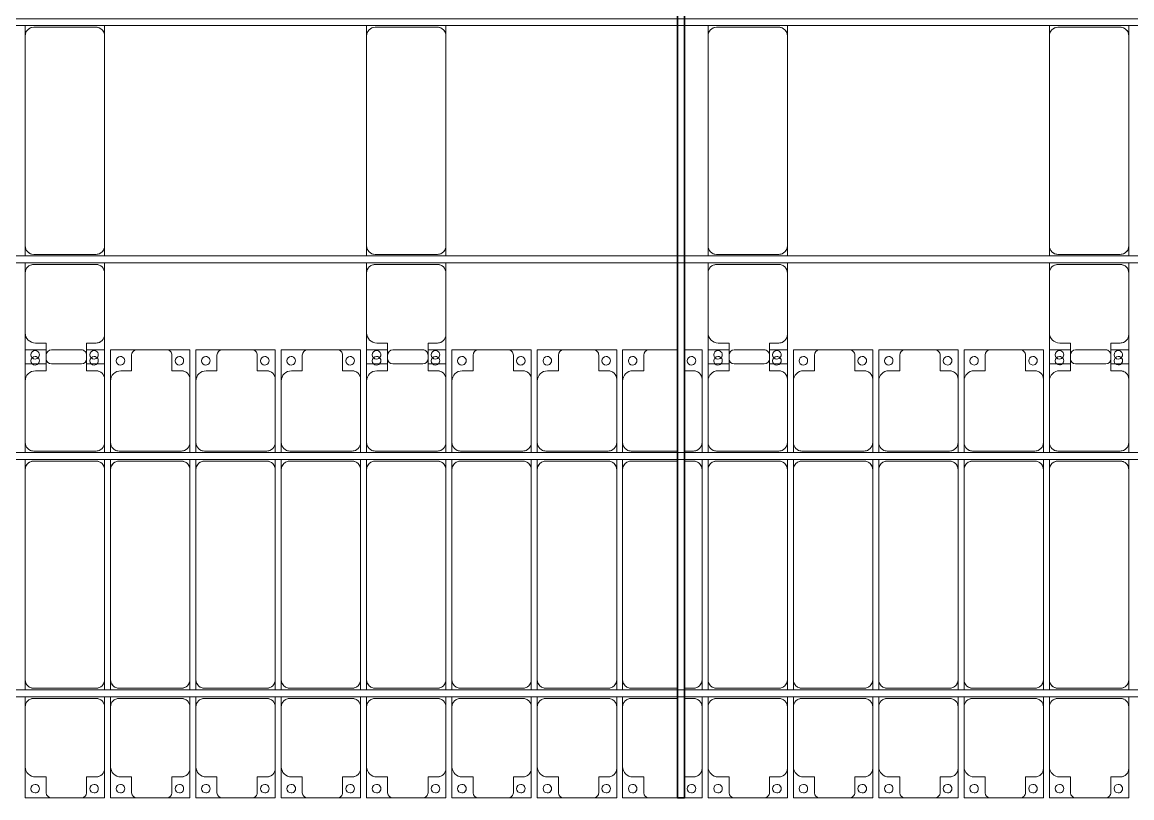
# Model space of a CAD drawing. Header units: millimetres. Extents: x -201615 to 10595, y 61217 to 115919.
# Drawn here: x -120133 to -113633, y 69548 to 74092 of the extents above; entities that cross this region are included whole.
import ezdxf

# ---------------------------------------------------------------- set-up
doc = ezdxf.new("R2010")
doc.units = ezdxf.units.MM
doc.layers.add('A-GENM', color=13, linetype='Continuous', lineweight=9)
doc.layers.add('S-BEAM', color=12, linetype='Continuous', lineweight=9)

# ---------------------------------------------------------------- blocks, each defined once
blk = doc.blocks.new('Dải phao đi lại kèm đỡ invester - DẢI PHAO ĐI LẠI-39446-BỐ TRÍ KHUNG KẾT CẤU BÈ PIN 03')
at = {"layer": 'A-GENM', "color": 7}
for p, q in [((73758.4, 1312.2), (73881.8, 1312.2)), ((73758.4, 1129.7), (73758.4, 1312.2)), ((74088.2, 1312.2), (73911.8, 1312.2)), ((74118.2, 1312.2), (74223.4, 1312.2)), ((74223.4, 1312.2), (74223.4, 1139.7)), ((74258.4, 1312.2), (74411.8, 1312.2)), ((74258.4, 1129.7), (74258.4, 1312.2)), ((74588.2, 1312.2), (74411.8, 1312.2)), ((74588.2, 1312.2), (74723.4, 1312.2)), ((74723.4, 1312.2), (74723.4, 1139.7)), ((74758.4, 1312.2), (74911.8, 1312.2)), ((74758.4, 1129.7), (74758.4, 1312.2)), ((75088.2, 1312.2), (74911.8, 1312.2)), ((75088.2, 1312.2), (75223.4, 1312.2)), ((75223.4, 1312.2), (75223.4, 1139.7)), ((75258.4, 1312.2), (75411.8, 1312.2)), ((75258.4, 1129.7), (75258.4, 1312.2)), ((75588.2, 1312.2), (75411.8, 1312.2)), ((75588.2, 1312.2), (75723.4, 1312.2)), ((75723.4, 1312.2), (75723.4, 1139.7)), ((75758.4, 1312.2), (75881.8, 1312.2)), ((75758.4, 1129.7), (75758.4, 1312.2)), ((76088.2, 1312.2), (75911.8, 1312.2)), ((76118.2, 1312.2), (76223.4, 1312.2)), ((76223.4, 1312.2), (76223.4, 1139.7)), ((76258.4, 1312.2), (76411.8, 1312.2)), ((76258.4, 1129.7), (76258.4, 1312.2)), ((76588.2, 1312.2), (76411.8, 1312.2)), ((76588.2, 1312.2), (76723.4, 1312.2)), ((76723.4, 1312.2), (76723.4, 1139.7)), ((76758.4, 1312.2), (76911.8, 1312.2)), ((76758.4, 1129.7), (76758.4, 1312.2)), ((77088.2, 1312.2), (76911.8, 1312.2)), ((77088.2, 1312.2), (77223.4, 1312.2)), ((77223.4, 1312.2), (77223.4, 1139.7)), ((77258.4, 1312.2), (77411.8, 1312.2)), ((77258.4, 1129.7), (77258.4, 1312.2)), ((77580, 1312.2), (77411.8, 1312.2)), ((77620, 1312.2), (77723.4, 1312.2)), ((77723.4, 1312.2), (77723.4, 1139.7)), ((77758.4, 1312.2), (77881.8, 1312.2)), ((77758.4, 1129.7), (77758.4, 1312.2)), ((78088.2, 1312.2), (77911.8, 1312.2)), ((78118.2, 1312.2), (78223.4, 1312.2)), ((78223.4, 1312.2), (78223.4, 1139.7)), ((78258.4, 1312.2), (78411.8, 1312.2)), ((78258.4, 1129.7), (78258.4, 1312.2)), ((78588.2, 1312.2), (78411.8, 1312.2)), ((78588.2, 1312.2), (78723.4, 1312.2)), ((78723.4, 1312.2), (78723.4, 1139.7)), ((78758.4, 1312.2), (78911.8, 1312.2)), ((78758.4, 1129.7), (78758.4, 1312.2)), ((79088.2, 1312.2), (78911.8, 1312.2)), ((79088.2, 1312.2), (79223.4, 1312.2)), ((79223.4, 1312.2), (79223.4, 1139.7)), ((79258.4, 1312.2), (79411.8, 1312.2)), ((79258.4, 1129.7), (79258.4, 1312.2)), ((79588.2, 1312.2), (79411.8, 1312.2)), ((79588.2, 1312.2), (79723.4, 1312.2)), ((79723.4, 1312.2), (79723.4, 1139.7)), ((79758.4, 1312.2), (79881.8, 1312.2)), ((79758.4, 1129.7), (79758.4, 1312.2)), ((80088.2, 1312.2), (79911.8, 1312.2)), ((80118.2, 1312.2), (80223.4, 1312.2)), ((80223.4, 1312.2), (80223.4, 1139.7)), ((73881.8, 1282.2), (73881.8, 1189.7)), ((74118.2, 1189.7), (74118.2, 1282.2)), ((74381.8, 1282.2), (74381.8, 1189.7)), ((74618.2, 1189.7), (74618.2, 1282.2)), ((74881.8, 1282.2), (74881.8, 1189.7)), ((75118.2, 1189.7), (75118.2, 1282.2)), ((75381.8, 1282.2), (75381.8, 1189.7)), ((75618.2, 1189.7), (75618.2, 1282.2)), ((75881.8, 1282.2), (75881.8, 1189.7)), ((76118.2, 1189.7), (76118.2, 1282.2)), ((76381.8, 1282.2), (76381.8, 1189.7)), ((76618.2, 1189.7), (76618.2, 1282.2)), ((76881.8, 1282.2), (76881.8, 1189.7)), ((77118.2, 1189.7), (77118.2, 1282.2)), ((77381.8, 1282.2), (77381.8, 1189.7)), ((77881.8, 1282.2), (77881.8, 1189.7)), ((78118.2, 1189.7), (78118.2, 1282.2)), ((78381.8, 1282.2), (78381.8, 1189.7)), ((78618.2, 1189.7), (78618.2, 1282.2)), ((78881.8, 1282.2), (78881.8, 1189.7)), ((79118.2, 1189.7), (79118.2, 1282.2)), ((79381.8, 1282.2), (79381.8, 1189.7)), ((79618.2, 1189.7), (79618.2, 1282.2)), ((79881.8, 1282.2), (79881.8, 1189.7)), ((80118.2, 1189.7), (80118.2, 1282.2)), ((73881.8, 1189.7), (73818.4, 1189.7)), ((74173.4, 1189.7), (74118.2, 1189.7)), ((74381.8, 1189.7), (74318.4, 1189.7)), ((74673.4, 1189.7), (74618.2, 1189.7)), ((74881.8, 1189.7), (74818.4, 1189.7)), ((75173.4, 1189.7), (75118.2, 1189.7)), ((75381.8, 1189.7), (75318.4, 1189.7)), ((75673.4, 1189.7), (75618.2, 1189.7)), ((75881.8, 1189.7), (75818.4, 1189.7)), ((76173.4, 1189.7), (76118.2, 1189.7)), ((76381.8, 1189.7), (76318.4, 1189.7)), ((76673.4, 1189.7), (76618.2, 1189.7)), ((76881.8, 1189.7), (76818.4, 1189.7)), ((77173.4, 1189.7), (77118.2, 1189.7)), ((77381.8, 1189.7), (77318.4, 1189.7)), ((77673.4, 1189.7), (77620, 1189.7)), ((77881.8, 1189.7), (77818.4, 1189.7)), ((78173.4, 1189.7), (78118.2, 1189.7)), ((78381.8, 1189.7), (78318.4, 1189.7)), ((78673.4, 1189.7), (78618.2, 1189.7)), ((78881.8, 1189.7), (78818.4, 1189.7)), ((79173.4, 1189.7), (79118.2, 1189.7)), ((79381.8, 1189.7), (79318.4, 1189.7)), ((79673.4, 1189.7), (79618.2, 1189.7)), ((79881.8, 1189.7), (79818.4, 1189.7)), ((80173.4, 1189.7), (80118.2, 1189.7)), ((73758.4, 1129.7), (73758.4, 769.7)), ((74223.4, 769.7), (74223.4, 1139.7)), ((74258.4, 1129.7), (74258.4, 769.7)), ((74723.4, 769.7), (74723.4, 1139.7)), ((74758.4, 1129.7), (74758.4, 769.7)), ((75223.4, 769.7), (75223.4, 1139.7)), ((75258.4, 1129.7), (75258.4, 769.7)), ((75723.4, 769.7), (75723.4, 1139.7)), ((75758.4, 1129.7), (75758.4, 769.7)), ((76223.4, 769.7), (76223.4, 1139.7)), ((76258.4, 1129.7), (76258.4, 769.7)), ((76723.4, 769.7), (76723.4, 1139.7)), ((76758.4, 1129.7), (76758.4, 769.7)), ((77223.4, 769.7), (77223.4, 1139.7)), ((77258.4, 1129.7), (77258.4, 769.7)), ((77723.4, 769.7), (77723.4, 1139.7)), ((77758.4, 1129.7), (77758.4, 769.7)), ((78223.4, 769.7), (78223.4, 1139.7)), ((78258.4, 1129.7), (78258.4, 769.7)), ((78723.4, 769.7), (78723.4, 1139.7)), ((78758.4, 1129.7), (78758.4, 769.7)), ((79223.4, 769.7), (79223.4, 1139.7)), ((79258.4, 1129.7), (79258.4, 769.7)), ((79723.4, 769.7), (79723.4, 1139.7)), ((79758.4, 1129.7), (79758.4, 769.7)), ((80223.4, 769.7), (80223.4, 1139.7)), ((73758.4, 710.3), (73758.4, 769.7)), ((73808.4, 719.7), (74173.4, 719.7)), ((74223.4, 769.7), (74223.4, 710.3)), ((74258.4, 710.3), (74258.4, 769.7)), ((74308.4, 719.7), (74673.4, 719.7)), ((74723.4, 769.7), (74723.4, 710.3)), ((74758.4, 710.3), (74758.4, 769.7)), ((74808.4, 719.7), (75173.4, 719.7)), ((75223.4, 769.7), (75223.4, 710.3)), ((75258.4, 710.3), (75258.4, 769.7)), ((75308.4, 719.7), (75673.4, 719.7)), ((75723.4, 769.7), (75723.4, 710.3)), ((75758.4, 710.3), (75758.4, 769.7)), ((75808.4, 719.7), (76173.4, 719.7)), ((76223.4, 769.7), (76223.4, 710.3)), ((76258.4, 710.3), (76258.4, 769.7)), ((76308.4, 719.7), (76673.4, 719.7)), ((76723.4, 769.7), (76723.4, 710.3)), ((76758.4, 710.3), (76758.4, 769.7)), ((76808.4, 719.7), (77173.4, 719.7)), ((77223.4, 769.7), (77223.4, 710.3)), ((77258.4, 710.3), (77258.4, 769.7)), ((77308.4, 719.7), (77580, 719.7)), ((77620, 719.7), (77673.4, 719.7)), ((77723.4, 769.7), (77723.4, 710.3)), ((77758.4, 710.3), (77758.4, 769.7)), ((77808.4, 719.7), (78173.4, 719.7)), ((78223.4, 769.7), (78223.4, 710.3)), ((78258.4, 710.3), (78258.4, 769.7)), ((78308.4, 719.7), (78673.4, 719.7)), ((78723.4, 769.7), (78723.4, 710.3)), ((78758.4, 710.3), (78758.4, 769.7)), ((78808.4, 719.7), (79173.4, 719.7)), ((79223.4, 769.7), (79223.4, 710.3)), ((79258.4, 710.3), (79258.4, 769.7)), ((79308.4, 719.7), (79673.4, 719.7)), ((79723.4, 769.7), (79723.4, 710.3)), ((79758.4, 710.3), (79758.4, 769.7)), ((79808.4, 719.7), (80173.4, 719.7)), ((80223.4, 769.7), (80223.4, 710.3)), ((73758.4, 610.3), (73758.4, 670.3)), ((74173.4, 660.3), (73808.4, 660.3)), ((74223.4, 670.3), (74223.4, 610.3)), ((74258.4, 610.3), (74258.4, 670.3)), ((74673.4, 660.3), (74308.4, 660.3)), ((74723.4, 670.3), (74723.4, 610.3)), ((74758.4, 610.3), (74758.4, 670.3)), ((75173.4, 660.3), (74808.4, 660.3)), ((75223.4, 670.3), (75223.4, 610.3)), ((75258.4, 610.3), (75258.4, 670.3)), ((75673.4, 660.3), (75308.4, 660.3)), ((75723.4, 670.3), (75723.4, 610.3)), ((75758.4, 610.3), (75758.4, 670.3)), ((76173.4, 660.3), (75808.4, 660.3)), ((76223.4, 670.3), (76223.4, 610.3)), ((76258.4, 610.3), (76258.4, 670.3)), ((76673.4, 660.3), (76308.4, 660.3)), ((76723.4, 670.3), (76723.4, 610.3)), ((76758.4, 610.3), (76758.4, 670.3)), ((77173.4, 660.3), (76808.4, 660.3)), ((77223.4, 670.3), (77223.4, 610.3)), ((77258.4, 610.3), (77258.4, 670.3)), ((77580, 660.3), (77308.4, 660.3)), ((77673.4, 660.3), (77620, 660.3)), ((77723.4, 670.3), (77723.4, 610.3)), ((77758.4, 610.3), (77758.4, 670.3)), ((78173.4, 660.3), (77808.4, 660.3)), ((78223.4, 670.3), (78223.4, 610.3)), ((78258.4, 610.3), (78258.4, 670.3)), ((78673.4, 660.3), (78308.4, 660.3)), ((78723.4, 670.3), (78723.4, 610.3)), ((78758.4, 610.3), (78758.4, 670.3)), ((79173.4, 660.3), (78808.4, 660.3)), ((79223.4, 670.3), (79223.4, 610.3)), ((79258.4, 610.3), (79258.4, 670.3)), ((79673.4, 660.3), (79308.4, 660.3)), ((79723.4, 670.3), (79723.4, 610.3)), ((79758.4, 610.3), (79758.4, 670.3)), ((80173.4, 660.3), (79808.4, 660.3)), ((80223.4, 670.3), (80223.4, 610.3)), ((73758.4, 610.3), (73758.4, -620.3)), ((74223.4, -620.3), (74223.4, 610.3)), ((74258.4, 610.3), (74258.4, -620.3)), ((74723.4, -620.3), (74723.4, 610.3)), ((74758.4, 610.3), (74758.4, -620.3)), ((75223.4, -620.3), (75223.4, 610.3)), ((75258.4, 610.3), (75258.4, -620.3)), ((75723.4, -620.3), (75723.4, 610.3)), ((75758.4, 610.3), (75758.4, -620.3)), ((76223.4, -620.3), (76223.4, 610.3)), ((76258.4, 610.3), (76258.4, -620.3)), ((76723.4, -620.3), (76723.4, 610.3)), ((76758.4, 610.3), (76758.4, -620.3)), ((77223.4, -620.3), (77223.4, 610.3)), ((77258.4, 610.3), (77258.4, -620.3)), ((77723.4, -620.3), (77723.4, 610.3)), ((77758.4, 610.3), (77758.4, -620.3)), ((78223.4, -620.3), (78223.4, 610.3)), ((78258.4, 610.3), (78258.4, -620.3)), ((78723.4, -620.3), (78723.4, 610.3)), ((78758.4, 610.3), (78758.4, -620.3)), ((79223.4, -620.3), (79223.4, 610.3)), ((79258.4, 610.3), (79258.4, -620.3)), ((79723.4, -620.3), (79723.4, 610.3)), ((79758.4, 610.3), (79758.4, -620.3)), ((80223.4, -620.3), (80223.4, 610.3)), ((73758.4, -679.7), (73758.4, -620.3)), ((74223.4, -620.3), (74223.4, -679.7)), ((74258.4, -679.7), (74258.4, -620.3)), ((74723.4, -620.3), (74723.4, -679.7)), ((74758.4, -679.7), (74758.4, -620.3)), ((75223.4, -620.3), (75223.4, -679.7)), ((75258.4, -679.7), (75258.4, -620.3)), ((75723.4, -620.3), (75723.4, -679.7)), ((75758.4, -679.7), (75758.4, -620.3)), ((76223.4, -620.3), (76223.4, -679.7)), ((76258.4, -679.7), (76258.4, -620.3)), ((76723.4, -620.3), (76723.4, -679.7)), ((76758.4, -679.7), (76758.4, -620.3)), ((77223.4, -620.3), (77223.4, -679.7)), ((77258.4, -679.7), (77258.4, -620.3)), ((77723.4, -620.3), (77723.4, -679.7)), ((77758.4, -679.7), (77758.4, -620.3)), ((78223.4, -620.3), (78223.4, -679.7)), ((78258.4, -679.7), (78258.4, -620.3)), ((78723.4, -620.3), (78723.4, -679.7)), ((78758.4, -679.7), (78758.4, -620.3)), ((79223.4, -620.3), (79223.4, -679.7)), ((79258.4, -679.7), (79258.4, -620.3)), ((79723.4, -620.3), (79723.4, -679.7)), ((79758.4, -679.7), (79758.4, -620.3)), ((80223.4, -620.3), (80223.4, -679.7)), ((73808.4, -670.3), (74173.4, -670.3)), ((74308.4, -670.3), (74673.4, -670.3)), ((74808.4, -670.3), (75173.4, -670.3)), ((75308.4, -670.3), (75673.4, -670.3)), ((75808.4, -670.3), (76173.4, -670.3)), ((76308.4, -670.3), (76673.4, -670.3)), ((76808.4, -670.3), (77173.4, -670.3)), ((77308.4, -670.3), (77580, -670.3)), ((77620, -670.3), (77673.4, -670.3)), ((77808.4, -670.3), (78173.4, -670.3)), ((78308.4, -670.3), (78673.4, -670.3)), ((78808.4, -670.3), (79173.4, -670.3)), ((79308.4, -670.3), (79673.4, -670.3)), ((79808.4, -670.3), (80173.4, -670.3)), ((73758.4, -778.3), (73758.4, -719.7)), ((73758.4, -779.7), (73758.4, -1129.7)), ((74173.4, -729.7), (73808.4, -729.7)), ((74223.4, -719.7), (74223.4, -778.3)), ((74223.4, -1139.7), (74223.4, -779.7)), ((74258.4, -778.3), (74258.4, -719.7)), ((74258.4, -779.7), (74258.4, -1129.7)), ((74673.4, -729.7), (74308.4, -729.7)), ((74723.4, -719.7), (74723.4, -778.3)), ((74723.4, -1139.7), (74723.4, -779.7)), ((74758.4, -778.3), (74758.4, -719.7)), ((74758.4, -779.7), (74758.4, -1129.7)), ((75173.4, -729.7), (74808.4, -729.7)), ((75223.4, -719.7), (75223.4, -779.7)), ((75223.4, -1139.7), (75223.4, -779.7)), ((75258.4, -779.7), (75258.4, -719.7)), ((75258.4, -779.7), (75258.4, -1129.7)), ((75673.4, -729.7), (75308.4, -729.7)), ((75723.4, -719.7), (75723.4, -778.3)), ((75723.4, -1139.7), (75723.4, -779.7)), ((75758.4, -778.3), (75758.4, -719.7)), ((75758.4, -779.7), (75758.4, -1129.7)), ((76173.4, -729.7), (75808.4, -729.7)), ((76223.4, -719.7), (76223.4, -778.3)), ((76223.4, -1139.7), (76223.4, -779.7)), ((76258.4, -778.3), (76258.4, -719.7)), ((76258.4, -779.7), (76258.4, -1129.7)), ((76673.4, -729.7), (76308.4, -729.7)), ((76723.4, -719.7), (76723.4, -778.3)), ((76723.4, -1139.7), (76723.4, -779.7)), ((76758.4, -778.3), (76758.4, -719.7)), ((76758.4, -779.7), (76758.4, -1129.7)), ((77173.4, -729.7), (76808.4, -729.7)), ((77223.4, -719.7), (77223.4, -778.3)), ((77223.4, -1139.7), (77223.4, -779.7)), ((77258.4, -778.3), (77258.4, -719.7)), ((77258.4, -779.7), (77258.4, -1129.7)), ((77580, -729.7), (77308.4, -729.7)), ((77673.4, -729.7), (77620, -729.7)), ((77723.4, -719.7), (77723.4, -778.3)), ((77723.4, -1139.7), (77723.4, -779.7)), ((77758.4, -778.3), (77758.4, -719.7)), ((77758.4, -779.7), (77758.4, -1129.7)), ((78173.4, -729.7), (77808.4, -729.7)), ((78223.4, -719.7), (78223.4, -778.3)), ((78223.4, -1139.7), (78223.4, -779.7)), ((78258.4, -778.3), (78258.4, -719.7)), ((78258.4, -779.7), (78258.4, -1129.7)), ((78673.4, -729.7), (78308.4, -729.7)), ((78723.4, -719.7), (78723.4, -778.3)), ((78723.4, -1139.7), (78723.4, -779.7)), ((78758.4, -778.3), (78758.4, -719.7)), ((78758.4, -779.7), (78758.4, -1129.7)), ((79173.4, -729.7), (78808.4, -729.7)), ((79223.4, -719.7), (79223.4, -778.3)), ((79223.4, -1139.7), (79223.4, -779.7)), ((79258.4, -778.3), (79258.4, -719.7)), ((79258.4, -779.7), (79258.4, -1129.7)), ((79673.4, -729.7), (79308.4, -729.7)), ((79723.4, -719.7), (79723.4, -778.4)), ((79723.4, -1139.7), (79723.4, -779.7)), ((79758.4, -778.4), (79758.4, -719.7)), ((79758.4, -779.7), (79758.4, -1129.7)), ((80173.4, -729.7), (79808.4, -729.7)), ((80223.4, -719.7), (80223.4, -778.4)), ((80223.4, -1139.7), (80223.4, -779.7)), ((73758.4, -1312.2), (73758.4, -1129.7)), ((74223.4, -1139.7), (74223.4, -1312.2)), ((74258.4, -1312.2), (74258.4, -1129.7)), ((74723.4, -1139.7), (74723.4, -1312.2)), ((74758.4, -1312.2), (74758.4, -1129.7)), ((75223.4, -1139.7), (75223.4, -1312.2)), ((75258.4, -1312.2), (75258.4, -1129.7)), ((75723.4, -1139.7), (75723.4, -1312.2)), ((75758.4, -1312.2), (75758.4, -1129.7)), ((76223.4, -1139.7), (76223.4, -1312.2)), ((76258.4, -1312.2), (76258.4, -1129.7)), ((76723.4, -1139.7), (76723.4, -1312.2)), ((76758.4, -1312.2), (76758.4, -1129.7)), ((77223.4, -1139.7), (77223.4, -1312.2)), ((77258.4, -1312.2), (77258.4, -1129.7)), ((77723.4, -1139.7), (77723.4, -1312.2)), ((77758.4, -1312.2), (77758.4, -1129.7)), ((78223.4, -1139.7), (78223.4, -1312.2)), ((78258.4, -1312.2), (78258.4, -1129.7)), ((78723.4, -1139.7), (78723.4, -1312.2)), ((78758.4, -1312.2), (78758.4, -1129.7)), ((79223.4, -1139.7), (79223.4, -1312.2)), ((79258.4, -1312.2), (79258.4, -1129.7)), ((79723.4, -1139.7), (79723.4, -1312.2)), ((79758.4, -1312.2), (79758.4, -1129.7)), ((80223.4, -1139.7), (80223.4, -1312.2)), ((73818.4, -1189.7), (73881.8, -1189.7)), ((73881.8, -1189.7), (73881.8, -1282.2)), ((74118.2, -1282.2), (74118.2, -1189.7)), ((74118.2, -1189.7), (74173.4, -1189.7)), ((74318.4, -1189.7), (74381.8, -1189.7)), ((74381.8, -1189.7), (74381.8, -1282.2)), ((74618.2, -1282.2), (74618.2, -1189.7)), ((74618.2, -1189.7), (74673.4, -1189.7)), ((74818.4, -1189.7), (74881.8, -1189.7)), ((74881.8, -1189.7), (74881.8, -1282.2)), ((75118.2, -1282.2), (75118.2, -1189.7)), ((75118.2, -1189.7), (75173.4, -1189.7)), ((75318.4, -1189.7), (75381.8, -1189.7)), ((75381.8, -1189.7), (75381.8, -1282.2)), ((75618.2, -1282.2), (75618.2, -1189.7)), ((75618.2, -1189.7), (75673.4, -1189.7)), ((75818.4, -1189.7), (75881.8, -1189.7)), ((75881.8, -1189.7), (75881.8, -1282.2)), ((76118.2, -1282.2), (76118.2, -1189.7)), ((76118.2, -1189.7), (76173.4, -1189.7)), ((76318.4, -1189.7), (76381.8, -1189.7)), ((76381.8, -1189.7), (76381.8, -1282.2)), ((76618.2, -1282.2), (76618.2, -1189.7)), ((76618.2, -1189.7), (76673.4, -1189.7)), ((76818.4, -1189.7), (76881.8, -1189.7)), ((76881.8, -1189.7), (76881.8, -1282.2)), ((77118.2, -1282.2), (77118.2, -1189.7)), ((77118.2, -1189.7), (77173.4, -1189.7)), ((77318.4, -1189.7), (77381.8, -1189.7)), ((77381.8, -1189.7), (77381.8, -1282.2)), ((77620, -1189.7), (77673.4, -1189.7)), ((77818.4, -1189.7), (77881.8, -1189.7)), ((77881.8, -1189.7), (77881.8, -1282.2)), ((78118.2, -1282.2), (78118.2, -1189.7)), ((78118.2, -1189.7), (78173.4, -1189.7)), ((78318.4, -1189.7), (78381.8, -1189.7)), ((78381.8, -1189.7), (78381.8, -1282.2)), ((78618.2, -1282.2), (78618.2, -1189.7)), ((78618.2, -1189.7), (78673.4, -1189.7)), ((78818.4, -1189.7), (78881.8, -1189.7)), ((78881.8, -1189.7), (78881.8, -1282.2)), ((79118.2, -1282.2), (79118.2, -1189.7)), ((79118.2, -1189.7), (79173.4, -1189.7)), ((79318.4, -1189.7), (79381.8, -1189.7)), ((79381.8, -1189.7), (79381.8, -1282.2)), ((79618.2, -1282.2), (79618.2, -1189.7)), ((79618.2, -1189.7), (79673.4, -1189.7)), ((79818.4, -1189.7), (79881.8, -1189.7)), ((79881.8, -1189.7), (79881.8, -1282.2)), ((80118.2, -1282.2), (80118.2, -1189.7)), ((80118.2, -1189.7), (80173.4, -1189.7)), ((73911.8, -1312.2), (73758.4, -1312.2)), ((73911.8, -1312.2), (74088.2, -1312.2)), ((74223.4, -1312.2), (74088.2, -1312.2)), ((74411.8, -1312.2), (74258.4, -1312.2)), ((74411.8, -1312.2), (74588.2, -1312.2)), ((74723.4, -1312.2), (74588.2, -1312.2)), ((74911.8, -1312.2), (74758.4, -1312.2)), ((74911.8, -1312.2), (75088.2, -1312.2)), ((75223.4, -1312.2), (75088.2, -1312.2)), ((75411.8, -1312.2), (75258.4, -1312.2)), ((75411.8, -1312.2), (75588.2, -1312.2)), ((75723.4, -1312.2), (75588.2, -1312.2)), ((75911.8, -1312.2), (75758.4, -1312.2)), ((75911.8, -1312.2), (76088.2, -1312.2)), ((76223.4, -1312.2), (76088.2, -1312.2)), ((76411.8, -1312.2), (76258.4, -1312.2)), ((76411.8, -1312.2), (76588.2, -1312.2)), ((76723.4, -1312.2), (76588.2, -1312.2)), ((76911.8, -1312.2), (76758.4, -1312.2)), ((76911.8, -1312.2), (77088.2, -1312.2)), ((77223.4, -1312.2), (77088.2, -1312.2)), ((77411.8, -1312.2), (77258.4, -1312.2)), ((77411.8, -1312.2), (77580, -1312.2)), ((77723.4, -1312.2), (77620, -1312.2)), ((77911.8, -1312.2), (77758.4, -1312.2)), ((77911.8, -1312.2), (78088.2, -1312.2)), ((78223.4, -1312.2), (78088.2, -1312.2)), ((78411.8, -1312.2), (78258.4, -1312.2)), ((78411.8, -1312.2), (78588.2, -1312.2)), ((78723.4, -1312.2), (78588.2, -1312.2)), ((78911.8, -1312.2), (78758.4, -1312.2)), ((78911.8, -1312.2), (79088.2, -1312.2)), ((79223.4, -1312.2), (79088.2, -1312.2)), ((79411.8, -1312.2), (79258.4, -1312.2)), ((79411.8, -1312.2), (79588.2, -1312.2)), ((79723.4, -1312.2), (79588.2, -1312.2)), ((79911.8, -1312.2), (79758.4, -1312.2)), ((79911.8, -1312.2), (80088.2, -1312.2)), ((80223.4, -1312.2), (80088.2, -1312.2))]:
    blk.add_line(p, q, dxfattribs=at)
for centre, radius, start, end in [((73911.8, 1282.2), 30, 90, 180), ((74088.2, 1282.2), 30, 0, 90), ((74411.8, 1282.2), 30, 90, 180), ((74411.8, 1282.2), 30, 90, 135), ((74588.2, 1282.2), 30, 360, 90), ((74588.2, 1282.2), 30, 45, 90), ((74911.8, 1282.2), 30, 90, 180), ((74911.8, 1282.2), 30, 90, 135), ((75088.2, 1282.2), 30, 360, 90), ((75088.2, 1282.2), 30, 45, 90), ((75411.8, 1282.2), 30, 90, 180), ((75411.8, 1282.2), 30, 90, 135), ((75588.2, 1282.2), 30, 0, 90), ((75588.2, 1282.2), 30, 45, 90), ((75911.8, 1282.2), 30, 90, 180), ((76088.2, 1282.2), 30, 0, 90), ((76411.8, 1282.2), 30, 90, 180), ((76411.8, 1282.2), 30, 90, 135), ((76588.2, 1282.2), 30, 0, 90), ((76588.2, 1282.2), 30, 45, 90), ((76911.8, 1282.2), 30, 90, 180), ((76911.8, 1282.2), 30, 90, 135), ((77088.2, 1282.2), 30, 360, 90), ((77088.2, 1282.2), 30, 45, 90), ((77411.8, 1282.2), 30, 90, 180), ((77411.8, 1282.2), 30, 90, 135), ((77911.8, 1282.2), 30, 90, 180), ((78088.2, 1282.2), 30, 360, 90), ((78411.8, 1282.2), 30, 90, 180), ((78411.8, 1282.2), 30, 90, 135), ((78588.2, 1282.2), 30, 360, 90), ((78588.2, 1282.2), 30, 45, 90), ((78911.8, 1282.2), 30, 90, 180), ((78911.8, 1282.2), 30, 90, 135), ((79088.2, 1282.2), 30, 360, 90), ((79088.2, 1282.2), 30, 45, 90), ((79411.8, 1282.2), 30, 90, 180), ((79411.8, 1282.2), 30, 90, 135), ((79588.2, 1282.2), 30, 0, 90), ((79588.2, 1282.2), 30, 45, 90), ((79911.8, 1282.2), 30, 90, 180), ((80088.2, 1282.2), 30, 360, 90), ((73816.8, 1248.6), 25, 90, 270), ((73816.8, 1248.6), 25, 270, 90), ((74161.8, 1248.6), 25, 90, 270), ((74161.8, 1248.6), 25, 270, 90), ((74316.8, 1248.6), 25, 90, 270), ((74316.8, 1248.6), 25, 270, 90), ((74661.8, 1248.6), 25, 90, 270), ((74661.8, 1248.6), 25, 270, 90), ((74816.8, 1248.6), 25, 90, 270), ((74816.8, 1248.6), 25, 270, 90), ((75161.8, 1248.6), 25, 90, 270), ((75161.8, 1248.6), 25, 270, 90), ((75316.8, 1248.6), 25, 90, 270), ((75316.8, 1248.6), 25, 270, 90), ((75661.8, 1248.6), 25, 90, 270), ((75661.8, 1248.6), 25, 270, 90), ((75816.8, 1248.6), 25, 90, 270), ((75816.8, 1248.6), 25, 270, 90), ((76161.8, 1248.6), 25, 90, 270), ((76161.8, 1248.6), 25, 270, 90), ((76316.8, 1248.6), 25, 90, 270), ((76316.8, 1248.6), 25, 270, 90), ((76661.8, 1248.6), 25, 90, 270), ((76661.8, 1248.6), 25, 45.00124, 90), ((76661.8, 1248.6), 25, 315, 45), ((76816.8, 1248.6), 25, 90, 270), ((76816.8, 1248.6), 25, 270, 90), ((77161.8, 1248.6), 25, 90, 270), ((77161.8, 1248.6), 25, 270, 90), ((77316.8, 1248.6), 25, 90, 270), ((77316.8, 1248.6), 25, 270, 90), ((77661.8, 1248.6), 25, 90, 270), ((77661.8, 1248.6), 25, 270, 90), ((77816.8, 1248.6), 25, 90, 270), ((77816.8, 1248.6), 25, 270, 90), ((78161.8, 1248.6), 25, 90, 270), ((78161.8, 1248.6), 25, 270, 90), ((78316.8, 1248.6), 25, 90, 270), ((78316.8, 1248.6), 25, 270, 90), ((78661.8, 1248.6), 25, 90, 270), ((78661.8, 1248.6), 25, 270, 90), ((78816.8, 1248.6), 25, 90, 270), ((78816.8, 1248.6), 25, 270, 90), ((79161.8, 1248.6), 25, 90, 270), ((79161.8, 1248.6), 25, 270, 90), ((79316.8, 1248.6), 25, 90, 270), ((79316.8, 1248.6), 25, 270, 90), ((79661.8, 1248.6), 25, 90, 270), ((79661.8, 1248.6), 25, 270, 90), ((79816.8, 1248.6), 25, 90, 270), ((79816.8, 1248.6), 25, 270, 90), ((80161.8, 1248.6), 25, 90, 270), ((80161.8, 1248.6), 25, 270, 90), ((73818.4, 1129.7), 60, 90, 180), ((74173.4, 1139.7), 50, 0, 90), ((74173.4, 1139.7), 50, 61.11444, 90), ((74318.4, 1129.7), 60, 90, 180), ((74673.4, 1139.7), 50, 360, 90), ((74673.4, 1139.7), 50, 60, 90), ((74818.4, 1129.7), 60, 90, 180), ((75173.4, 1139.7), 50, 0, 90), ((75173.4, 1139.7), 50, 60, 90), ((75318.4, 1129.7), 60, 90, 180), ((75673.4, 1139.7), 50, 0, 90), ((75673.4, 1139.7), 50, 60, 90), ((75818.4, 1129.7), 60, 90, 180), ((76173.4, 1139.7), 50, 0, 90), ((76173.4, 1139.7), 50, 60, 90), ((76318.4, 1129.7), 60, 90, 180), ((76661.8, 1248.6), 25, 270, 314.9974), ((76673.4, 1139.7), 50, 360, 90), ((76673.4, 1139.7), 50, 60, 90), ((76818.4, 1129.7), 60, 90, 180), ((77173.4, 1139.7), 50, 360, 90), ((77173.4, 1139.7), 50, 60, 90), ((77318.4, 1129.7), 60, 90, 180), ((77673.4, 1139.7), 50, 0, 90), ((77673.4, 1139.7), 50, 60, 90), ((77818.4, 1129.7), 60, 90, 180), ((78173.4, 1139.7), 50, 360, 90), ((78173.4, 1139.7), 50, 60, 90), ((78318.4, 1129.7), 60, 90, 180), ((78673.4, 1139.7), 50, 0, 90), ((78673.4, 1139.7), 50, 60, 90), ((78818.4, 1129.7), 60, 90, 180), ((79173.4, 1139.7), 50, 360, 90), ((79173.4, 1139.7), 50, 60, 90), ((79318.4, 1129.7), 60, 90, 180), ((79673.4, 1139.7), 50, 360, 90), ((79673.4, 1139.7), 50, 60, 90), ((79818.4, 1129.7), 60, 90, 180), ((80173.4, 1139.7), 50, 360, 90), ((80173.4, 1139.7), 50, 63.47139, 90), ((73808.4, 769.7), 50, 180, 270), ((73808.4, 769.7), 50, 240.54181, 270), ((74173.4, 769.7), 50, 270, 0), ((74173.4, 769.7), 50, 270, 298.87803), ((74308.4, 769.7), 50, 180, 270), ((74308.4, 769.7), 50, 240, 270), ((74673.4, 769.7), 50, 270, 0), ((74673.4, 769.7), 50, 270, 300), ((74808.4, 769.7), 50, 180, 270), ((74808.4, 769.7), 50, 240, 270), ((75173.4, 769.7), 50, 270, 0), ((75173.4, 769.7), 50, 270, 300), ((75308.4, 769.7), 50, 180, 270), ((75308.4, 769.7), 50, 240, 270), ((75673.4, 769.7), 50, 270, 0), ((75673.4, 769.7), 50, 270, 300), ((75808.4, 769.7), 50, 180, 270), ((75808.4, 769.7), 50, 240, 270), ((76173.4, 769.7), 50, 270, 0), ((76173.4, 769.7), 50, 270, 300), ((76308.4, 769.7), 50, 180, 270), ((76308.4, 769.7), 50, 240, 270), ((76673.4, 769.7), 50, 270, 0), ((76673.4, 769.7), 50, 270, 300), ((76808.4, 769.7), 50, 180, 270), ((76808.4, 769.7), 50, 240, 270), ((77173.4, 769.7), 50, 270, 0), ((77173.4, 769.7), 50, 270, 300), ((77308.4, 769.7), 50, 180, 270), ((77308.4, 769.7), 50, 240, 270), ((77673.4, 769.7), 50, 270, 0), ((77673.4, 769.7), 50, 270, 300), ((77808.4, 769.7), 50, 180, 270), ((77808.4, 769.7), 50, 240, 270), ((78173.4, 769.7), 50, 270, 360), ((78173.4, 769.7), 50, 270, 300), ((78308.4, 769.7), 50, 180, 270), ((78308.4, 769.7), 50, 240, 270), ((78673.4, 769.7), 50, 270, 0), ((78673.4, 769.7), 50, 270, 300), ((78808.4, 769.7), 50, 180, 270), ((78808.4, 769.7), 50, 240, 270), ((79173.4, 769.7), 50, 270, 0), ((79173.4, 769.7), 50, 270, 300), ((79308.4, 769.7), 50, 180, 270), ((79308.4, 769.7), 50, 240, 270), ((79673.4, 769.7), 50, 270, 0), ((79673.4, 769.7), 50, 270, 300), ((79808.4, 769.7), 50, 180, 270), ((79808.4, 769.7), 50, 240, 270), ((80173.4, 769.7), 50, 270, 0), ((80173.4, 769.7), 50, 270, 296.52105), ((73808.4, 610.3), 50, 90, 180), ((73808.4, 610.3), 50, 105, 165), ((74173.4, 610.3), 50, 0, 90), ((74173.4, 610.3), 50, 61.12316, 90), ((74308.4, 610.3), 50, 90, 180), ((74308.4, 610.3), 50, 105, 165), ((74673.4, 610.3), 50, 360, 90), ((74673.4, 610.3), 50, 60, 90), ((74808.4, 610.3), 50, 90, 180), ((74808.4, 610.3), 50, 105, 165), ((75173.4, 610.3), 50, 0, 90), ((75173.4, 610.3), 50, 60, 90), ((75308.4, 610.3), 50, 90, 180), ((75308.4, 610.3), 50, 105, 165), ((75673.4, 610.3), 50, 0, 90), ((75673.4, 610.3), 50, 60, 90), ((75808.4, 610.3), 50, 90, 180), ((75808.4, 610.3), 50, 105, 165), ((76173.4, 610.3), 50, 0, 90), ((76173.4, 610.3), 50, 60, 90), ((76308.4, 610.3), 50, 90, 180), ((76308.4, 610.3), 50, 105, 165), ((76673.4, 610.3), 50, 360, 90), ((76673.4, 610.3), 50, 60, 90), ((76808.4, 610.3), 50, 90, 180), ((76808.4, 610.3), 50, 105, 165), ((77173.4, 610.3), 50, 0, 90), ((77173.4, 610.3), 50, 60, 90), ((77308.4, 610.3), 50, 90, 180), ((77308.4, 610.3), 50, 105, 165), ((77673.4, 610.3), 50, 0, 90), ((77673.4, 610.3), 50, 60, 90), ((77808.4, 610.3), 50, 90, 180), ((77808.4, 610.3), 50, 105, 165), ((78173.4, 610.3), 50, 360, 90), ((78173.4, 610.3), 50, 60, 90), ((78308.4, 610.3), 50, 90, 180), ((78308.4, 610.3), 50, 105, 165), ((78673.4, 610.3), 50, 360, 90), ((78673.4, 610.3), 50, 60, 90), ((78808.4, 610.3), 50, 90, 180), ((78808.4, 610.3), 50, 105, 165), ((79173.4, 610.3), 50, 0, 90), ((79173.4, 610.3), 50, 60, 90), ((79308.4, 610.3), 50, 90, 180), ((79308.4, 610.3), 50, 105, 165), ((79673.4, 610.3), 50, 0, 90), ((79673.4, 610.3), 50, 60, 90), ((79808.4, 610.3), 50, 90, 180), ((79808.4, 610.3), 50, 105, 165), ((80173.4, 610.3), 50, 360, 90), ((80173.4, 610.3), 50, 63.48011, 90), ((74173.4, 610.3), 50, 15, 45), ((74673.4, 610.3), 50, 15, 45), ((75173.4, 610.3), 50, 15, 45), ((75673.4, 610.3), 50, 15, 45), ((76173.4, 610.3), 50, 15, 45), ((76673.4, 610.3), 50, 15, 45), ((77173.4, 610.3), 50, 15, 45), ((77673.4, 610.3), 50, 15, 45), ((78173.4, 610.3), 50, 15, 45), ((78673.4, 610.3), 50, 15, 45), ((79173.4, 610.3), 50, 15, 45), ((79673.4, 610.3), 50, 15, 45), ((80173.4, 610.3), 50, 15, 45), ((73808.4, -620.3), 50, 180, 270), ((73808.4, -620.3), 50, 210, 240), ((74173.4, -620.3), 50, 270, 0), ((74173.4, -620.3), 50, 315, 345), ((74308.4, -620.3), 50, 180, 270), ((74308.4, -620.3), 50, 210, 270), ((74673.4, -620.3), 50, 270, 360), ((74673.4, -620.3), 50, 315, 345), ((74808.4, -620.3), 50, 180, 270), ((74808.4, -620.3), 50, 210, 270), ((75173.4, -620.3), 50, 270, 0), ((75173.4, -620.3), 50, 315, 345), ((75308.4, -620.3), 50, 180, 270), ((75308.4, -620.3), 50, 210, 270), ((75673.4, -620.3), 50, 270, 0), ((75673.4, -620.3), 50, 315, 345), ((75808.4, -620.3), 50, 180, 270), ((75808.4, -620.3), 50, 210, 270), ((76173.4, -620.3), 50, 270, 0), ((76173.4, -620.3), 50, 315, 345), ((76308.4, -620.3), 50, 180, 270), ((76308.4, -620.3), 50, 211.30864, 270), ((76673.4, -620.3), 50, 270, 360), ((76673.4, -620.3), 50, 315, 345), ((76808.4, -620.3), 50, 180, 270), ((76808.4, -620.3), 50, 210, 270), ((77173.4, -620.3), 50, 270, 0), ((77173.4, -620.3), 50, 315, 345), ((77308.4, -620.3), 50, 180, 270), ((77308.4, -620.3), 50, 210, 270), ((77673.4, -620.3), 50, 270, 0), ((77673.4, -620.3), 50, 315, 345), ((77808.4, -620.3), 50, 180, 270), ((77808.4, -620.3), 50, 210, 270), ((78173.4, -620.3), 50, 270, 0), ((78173.4, -620.3), 50, 315, 345), ((78308.4, -620.3), 50, 180, 270), ((78308.4, -620.3), 50, 210, 270), ((78673.4, -620.3), 50, 270, 0), ((78673.4, -620.3), 50, 315, 345), ((78808.4, -620.3), 50, 180, 270), ((78808.4, -620.3), 50, 210, 270), ((79173.4, -620.3), 50, 270, 0), ((79173.4, -620.3), 50, 315, 345), ((79308.4, -620.3), 50, 180, 270), ((79308.4, -620.3), 50, 210, 270), ((79673.4, -620.3), 50, 270, 0), ((79673.4, -620.3), 50, 315, 345), ((79808.4, -620.3), 50, 180, 270), ((79808.4, -620.3), 50, 210, 237.85958), ((80173.4, -620.3), 50, 270, 0), ((80173.4, -620.3), 50, 315, 345), ((73808.4, -620.3), 50, 240.51892, 270), ((74173.4, -620.3), 50, 270, 298.85513), ((74673.4, -620.3), 50, 270, 300), ((75173.4, -620.3), 50, 270, 300), ((75673.4, -620.3), 50, 270, 300), ((76173.4, -620.3), 50, 270, 300), ((76673.4, -620.3), 50, 270, 300), ((77173.4, -620.3), 50, 270, 300), ((77673.4, -620.3), 50, 270, 300), ((78173.4, -620.3), 50, 270, 300), ((78673.4, -620.3), 50, 270, 300), ((79173.4, -620.3), 50, 270, 300), ((79673.4, -620.3), 50, 270, 300), ((79808.4, -620.3), 50, 240, 270), ((80173.4, -620.3), 50, 270, 296.49816), ((73808.4, -779.7), 50, 90, 180), ((73808.4, -779.7), 50, 90, 119.48227), ((74173.4, -779.7), 50, 360, 90), ((74173.4, -779.7), 50, 61.14605, 90), ((74308.4, -779.7), 50, 90, 180), ((74308.4, -779.7), 50, 90, 120), ((74673.4, -779.7), 50, 0, 90), ((74673.4, -779.7), 50, 60, 90), ((74808.4, -779.7), 50, 90, 180), ((74808.4, -779.7), 50, 90, 120), ((75173.4, -779.7), 50, 360, 90), ((75173.4, -779.7), 50, 60, 90), ((75308.4, -779.7), 50, 90, 180), ((75308.4, -779.7), 50, 90, 120), ((75673.4, -779.7), 50, 360, 90), ((75673.4, -779.7), 50, 60, 90), ((75808.4, -779.7), 50, 90, 180), ((75808.4, -779.7), 50, 90, 120), ((76173.4, -779.7), 50, 0, 90), ((76173.4, -779.7), 50, 60, 90), ((76308.4, -779.7), 50, 90, 180), ((76308.4, -779.7), 50, 90, 120), ((76673.4, -779.7), 50, 360, 90), ((76673.4, -779.7), 50, 60, 90), ((76808.4, -779.7), 50, 90, 180), ((76808.4, -779.7), 50, 90, 120), ((77173.4, -779.7), 50, 0, 90), ((77173.4, -779.7), 50, 60, 90), ((77308.4, -779.7), 50, 90, 180), ((77308.4, -779.7), 50, 90, 120), ((77673.4, -779.7), 50, 360, 90), ((77673.4, -779.7), 50, 60, 90), ((77808.4, -779.7), 50, 90, 180), ((77808.4, -779.7), 50, 90, 120), ((78173.4, -779.7), 50, 360, 90), ((78173.4, -779.7), 50, 60, 90), ((78308.4, -779.7), 50, 90, 180), ((78308.4, -779.7), 50, 90, 120), ((78673.4, -779.7), 50, 360, 90), ((78673.4, -779.7), 50, 60, 90), ((78808.4, -779.7), 50, 90, 180), ((78808.4, -779.7), 50, 90, 120), ((79173.4, -779.7), 50, 360, 90), ((79173.4, -779.7), 50, 60, 90), ((79308.4, -779.7), 50, 90, 180), ((79308.4, -779.7), 50, 90, 120), ((79673.4, -779.7), 50, 0, 90), ((79673.4, -779.7), 50, 60, 90), ((79808.4, -779.7), 50, 90, 180), ((79808.4, -779.7), 50, 90, 120), ((80173.4, -779.7), 50, 0, 90), ((80173.4, -779.7), 50, 63.503, 90), ((73818.4, -1129.7), 60, 180, 270), ((74173.4, -1139.7), 50, 270, 360), ((74318.4, -1129.7), 60, 180, 270), ((74673.4, -1139.7), 50, 270, 0), ((74818.4, -1129.7), 60, 180, 270), ((75173.4, -1139.7), 50, 270, 360), ((75318.4, -1129.7), 60, 180, 270), ((75673.4, -1139.7), 50, 270, 360), ((75818.4, -1129.7), 60, 180, 270), ((76173.4, -1139.7), 50, 270, 360), ((76318.4, -1129.7), 60, 180, 270), ((76673.4, -1139.7), 50, 270, 0), ((76818.4, -1129.7), 60, 180, 270), ((77173.4, -1139.7), 50, 270, 360), ((77318.4, -1129.7), 60, 180, 270), ((77673.4, -1139.7), 50, 270, 360), ((77818.4, -1129.7), 60, 180, 270), ((78173.4, -1139.7), 50, 270, 360), ((78318.4, -1129.7), 60, 180, 270), ((78673.4, -1139.7), 50, 270, 360), ((78818.4, -1129.7), 60, 180, 270), ((79173.4, -1139.7), 50, 270, 360), ((79318.4, -1129.7), 60, 180, 270), ((79673.4, -1139.7), 50, 270, 360), ((79818.4, -1129.7), 60, 180, 270), ((80173.4, -1139.7), 50, 270, 360), ((73816.8, -1258.6), 25, 90, 270), ((73816.8, -1258.6), 25, 270, 90), ((74161.8, -1258.6), 25, 90, 270), ((74161.8, -1258.6), 25, 270, 90), ((74173.4, -1139.7), 50, 270, 298.84658), ((74316.8, -1258.6), 25, 90, 270), ((74316.8, -1258.6), 25, 270, 90), ((74661.8, -1258.6), 25, 90, 270), ((74661.8, -1258.6), 25, 270, 90), ((74673.4, -1139.7), 50, 270, 300), ((74816.8, -1258.6), 25, 90, 270), ((74816.8, -1258.6), 25, 270, 90), ((75161.8, -1258.6), 25, 90, 270), ((75161.8, -1258.6), 25, 270, 90), ((75173.4, -1139.7), 50, 270, 300), ((75316.8, -1258.6), 25, 90, 270), ((75316.8, -1258.6), 25, 270, 90), ((75661.8, -1258.6), 25, 90, 270), ((75661.8, -1258.6), 25, 270, 90), ((75673.4, -1139.7), 50, 270, 300), ((75816.8, -1258.6), 25, 90, 270), ((75816.8, -1258.6), 25, 270, 90), ((76161.8, -1258.6), 25, 90, 270), ((76161.8, -1258.6), 25, 270, 90), ((76173.4, -1139.7), 50, 270, 300), ((76316.8, -1258.6), 25, 90, 270), ((76316.8, -1258.6), 25, 270, 90), ((76661.8, -1258.6), 25, 90, 270), ((76661.8, -1258.6), 25, 270, 90), ((76673.4, -1139.7), 50, 270, 300), ((76816.8, -1258.6), 25, 90, 270), ((76816.8, -1258.6), 25, 270, 90), ((77161.8, -1258.6), 25, 90, 270), ((77161.8, -1258.6), 25, 270, 90), ((77173.4, -1139.7), 50, 270, 300), ((77316.8, -1258.6), 25, 90, 270), ((77316.8, -1258.6), 25, 270, 90), ((77661.8, -1258.6), 25, 90, 270), ((77661.8, -1258.6), 25, 270, 90), ((77673.4, -1139.7), 50, 270, 300), ((77816.8, -1258.6), 25, 90, 270), ((77816.8, -1258.6), 25, 270, 90), ((78161.8, -1258.6), 25, 90, 270), ((78161.8, -1258.6), 25, 270, 90), ((78173.4, -1139.7), 50, 270, 300), ((78316.8, -1258.6), 25, 90, 270), ((78316.8, -1258.6), 25, 270, 90), ((78661.8, -1258.6), 25, 90, 270), ((78661.8, -1258.6), 25, 270, 90), ((78673.4, -1139.7), 50, 270, 300), ((78816.8, -1258.6), 25, 90, 270), ((78816.8, -1258.6), 25, 270, 90), ((79161.8, -1258.6), 25, 90, 270), ((79161.8, -1258.6), 25, 270, 90), ((79173.4, -1139.7), 50, 270, 300), ((79316.8, -1258.6), 25, 90, 270), ((79316.8, -1258.6), 25, 270, 90), ((79661.8, -1258.6), 25, 90, 270), ((79661.8, -1258.6), 25, 270, 90), ((79673.4, -1139.7), 50, 270, 300), ((79816.8, -1258.6), 25, 90, 270), ((79816.8, -1258.6), 25, 270, 90), ((80161.8, -1258.6), 25, 90, 270), ((80161.8, -1258.6), 25, 270, 90), ((80173.4, -1139.7), 50, 270, 296.4896), ((73911.8, -1282.2), 30, 180, 270), ((74088.2, -1282.2), 30, 270, 360), ((74411.8, -1282.2), 30, 180, 270), ((74588.2, -1282.2), 30, 270, 360), ((74911.8, -1282.2), 30, 180, 270), ((75088.2, -1282.2), 30, 270, 0), ((75411.8, -1282.2), 30, 180, 270), ((75588.2, -1282.2), 30, 270, 0), ((75911.8, -1282.2), 30, 180, 270), ((76088.2, -1282.2), 30, 270, 0), ((76411.8, -1282.2), 30, 180, 270), ((76588.2, -1282.2), 30, 270, 0), ((76911.8, -1282.2), 30, 180, 270), ((77088.2, -1282.2), 30, 270, 0), ((77411.8, -1282.2), 30, 180, 270), ((77911.8, -1282.2), 30, 180, 270), ((78088.2, -1282.2), 30, 270, 0), ((78411.8, -1282.2), 30, 180, 270), ((78588.2, -1282.2), 30, 270, 0), ((78911.8, -1282.2), 30, 180, 270), ((79088.2, -1282.2), 30, 270, 360), ((79411.8, -1282.2), 30, 180, 270), ((79588.2, -1282.2), 30, 270, 0), ((79911.8, -1282.2), 30, 180, 270), ((80088.2, -1282.2), 30, 270, 0), ((73911.8, -1282.2), 30, 225, 270), ((74088.2, -1282.2), 30, 270, 315), ((74411.8, -1282.2), 30, 225, 270), ((74588.2, -1282.2), 30, 270, 315), ((74911.8, -1282.2), 30, 225, 270), ((75088.2, -1282.2), 30, 270, 315), ((75411.8, -1282.2), 30, 225, 270), ((75588.2, -1282.2), 30, 270, 315), ((75911.8, -1282.2), 30, 225, 270), ((76088.2, -1282.2), 30, 270, 315), ((76411.8, -1282.2), 30, 225, 270), ((76588.2, -1282.2), 30, 270, 315), ((76911.8, -1282.2), 30, 225, 270), ((77088.2, -1282.2), 30, 270, 315), ((77411.8, -1282.2), 30, 225, 270), ((77911.8, -1282.2), 30, 225, 270), ((78088.2, -1282.2), 30, 270, 315), ((78411.8, -1282.2), 30, 225, 270), ((78588.2, -1282.2), 30, 270, 315), ((78911.8, -1282.2), 30, 225, 270), ((79088.2, -1282.2), 30, 270, 315), ((79411.8, -1282.2), 30, 225, 270), ((79588.2, -1282.2), 30, 270, 315), ((79911.8, -1282.2), 30, 225, 270), ((80088.2, -1282.2), 30, 270, 315)]:
    blk.add_arc(centre, radius, start, end, dxfattribs=at)
blk = doc.blocks.new('Dai phao do pin - DẢI PHAO ĐỠ PIN-V13-BỐ TRÍ KHUNG KẾT CẤU BÈ PIN 03')
at = {"layer": 'A-GENM', "color": 7}
for p, q in [((-1312.2, 241.6), (-1129.7, 241.6)), ((-1312.2, 118.2), (-1312.2, 241.6)), ((-779.7, 241.6), (-1129.7, 241.6)), ((-779.7, 241.6), (-719.7, 241.6)), ((-679.7, 241.6), (-620.3, 241.6)), ((610.3, 241.6), (-620.3, 241.6)), ((610.3, 241.6), (670.3, 241.6)), ((-1189.7, 181.6), (-1189.7, 118.2)), ((-729.7, -173.4), (-729.7, 191.6)), ((-670.3, 191.6), (-670.3, -173.4)), ((660.3, -173.4), (660.3, 191.6)), ((-1312.2, 88.2), (-1312.2, -88.2)), ((-1189.7, 118.2), (-1282.2, 118.2)), ((-1312.2, -223.4), (-1312.2, -118.2)), ((-1282.2, -118.2), (-1189.7, -118.2)), ((-1189.7, -118.2), (-1189.7, -173.4)), ((-1139.7, -223.4), (-1312.2, -223.4)), ((-1139.7, -223.4), (-779.7, -223.4)), ((-719.7, -223.4), (-779.7, -223.4)), ((-620.3, -223.4), (-679.7, -223.4)), ((-620.3, -223.4), (610.3, -223.4)), ((670.3, -223.4), (610.3, -223.4))]:
    blk.add_line(p, q, dxfattribs=at)
for centre, radius, start, end in [((-1258.6, 183.2), 25, 0, 180), ((-1129.7, 181.6), 60, 90, 180), ((-779.7, 191.6), 50, 360, 90), ((-779.7, 191.6), 50, 360, 30), ((-620.3, 191.6), 50, 90, 180), ((-620.3, 191.6), 50, 120, 180), ((610.3, 191.6), 50, 360, 90), ((610.3, 191.6), 50, 15, 75), ((-1258.6, 183.2), 25, 180, 0), ((-1282.2, 88.2), 30, 90, 180), ((-1282.2, -88.2), 30, 180, 270), ((-1258.6, -161.8), 25, 0, 180), ((-1258.6, -161.8), 25, 180, 0), ((-1139.7, -173.4), 50, 180, 270), ((-1139.7, -173.4), 50, 180, 208.88845), ((-779.7, -173.4), 50, 270, 360), ((-779.7, -173.4), 50, 330, 360), ((-620.3, -173.4), 50, 180, 270), ((-620.3, -173.4), 50, 180, 210), ((610.3, -173.4), 50, 270, 360), ((610.3, -173.4), 50, 330, 360), ((-620.3, -173.4), 50, 225, 255), ((610.3, -173.4), 50, 285, 315)]:
    blk.add_arc(centre, radius, start, end, dxfattribs=at)
blk = doc.blocks.new('Dai phao do pin - DẢI PHAO ĐỠ PIN-V14-BỐ TRÍ KHUNG KẾT CẤU BÈ PIN 03')
at = {"layer": 'A-GENM', "color": 7}
for p, q in [((-1312.2, 241.6), (-1129.7, 241.6)), ((-1312.2, 118.2), (-1312.2, 241.6)), ((-779.7, 241.6), (-1129.7, 241.6)), ((-779.7, 241.6), (-719.7, 241.6)), ((-679.7, 241.6), (-620.3, 241.6)), ((610.3, 241.6), (-620.3, 241.6)), ((610.3, 241.6), (670.3, 241.6)), ((-1189.7, 181.6), (-1189.7, 118.2)), ((-729.7, -173.4), (-729.7, 191.6)), ((-670.3, 191.6), (-670.3, -173.4)), ((660.3, -173.4), (660.3, 191.6)), ((-1312.2, 88.2), (-1312.2, -88.2)), ((-1189.7, 118.2), (-1282.2, 118.2)), ((-1312.2, -223.4), (-1312.2, -118.2)), ((-1282.2, -118.2), (-1189.7, -118.2)), ((-1189.7, -118.2), (-1189.7, -173.4)), ((-1139.7, -223.4), (-1312.2, -223.4)), ((-1139.7, -223.4), (-779.7, -223.4)), ((-719.7, -223.4), (-779.7, -223.4)), ((-620.3, -223.4), (-679.7, -223.4)), ((-620.3, -223.4), (610.3, -223.4)), ((670.3, -223.4), (610.3, -223.4))]:
    blk.add_line(p, q, dxfattribs=at)
for centre, radius, start, end in [((-1258.6, 183.2), 25, 0, 180), ((-1129.7, 181.6), 60, 90, 180), ((-779.7, 191.6), 50, 360, 90), ((-779.7, 191.6), 50, 360, 30), ((-620.3, 191.6), 50, 90, 180), ((-620.3, 191.6), 50, 120, 180), ((610.3, 191.6), 50, 360, 90), ((610.3, 191.6), 50, 15, 75), ((-1258.6, 183.2), 25, 180, 0), ((-1282.2, 88.2), 30, 90, 180), ((-1282.2, -88.2), 30, 180, 270), ((-1258.6, -161.8), 25, 0, 180), ((-1258.6, -161.8), 25, 180, 0), ((-1139.7, -173.4), 50, 180, 270), ((-1139.7, -173.4), 50, 180, 210), ((-779.7, -173.4), 50, 270, 360), ((-779.7, -173.4), 50, 330, 360), ((-620.3, -173.4), 50, 180, 270), ((-620.3, -173.4), 50, 180, 210), ((610.3, -173.4), 50, 270, 360), ((610.3, -173.4), 50, 330, 360), ((-620.3, -173.4), 50, 225, 255), ((610.3, -173.4), 50, 285, 315)]:
    blk.add_arc(centre, radius, start, end, dxfattribs=at)
blk = doc.blocks.new('Dai phao do pin - DẢI PHAO ĐỠ PIN-V15-BỐ TRÍ KHUNG KẾT CẤU BÈ PIN 03')
at = {"layer": 'A-GENM', "color": 7}
for p, q in [((-1312.2, 241.6), (-1129.7, 241.6)), ((-1312.2, 118.2), (-1312.2, 241.6)), ((-779.7, 241.6), (-1129.7, 241.6)), ((-779.7, 241.6), (-719.7, 241.6)), ((-679.7, 241.6), (-620.3, 241.6)), ((610.3, 241.6), (-620.3, 241.6)), ((610.3, 241.6), (670.3, 241.6)), ((-1189.7, 181.6), (-1189.7, 118.2)), ((-729.7, -173.4), (-729.7, 191.6)), ((-670.3, 191.6), (-670.3, -173.4)), ((660.3, -173.4), (660.3, 191.6)), ((-1312.2, 88.2), (-1312.2, -88.2)), ((-1189.7, 118.2), (-1282.2, 118.2)), ((-1312.2, -223.4), (-1312.2, -118.2)), ((-1282.2, -118.2), (-1189.7, -118.2)), ((-1189.7, -118.2), (-1189.7, -173.4)), ((-1139.7, -223.4), (-1312.2, -223.4)), ((-1139.7, -223.4), (-779.7, -223.4)), ((-719.7, -223.4), (-779.7, -223.4)), ((-620.3, -223.4), (-679.7, -223.4)), ((-620.3, -223.4), (610.3, -223.4)), ((670.3, -223.4), (610.3, -223.4))]:
    blk.add_line(p, q, dxfattribs=at)
for centre, radius, start, end in [((-1258.6, 183.2), 25, 0, 180), ((-1129.7, 181.6), 60, 90, 180), ((-779.7, 191.6), 50, 360, 90), ((-779.7, 191.6), 50, 360, 30), ((-620.3, 191.6), 50, 90, 180), ((-620.3, 191.6), 50, 120, 180), ((610.3, 191.6), 50, 360, 90), ((610.3, 191.6), 50, 15, 75), ((-1258.6, 183.2), 25, 180, 0), ((-1282.2, 88.2), 30, 90, 180), ((-1282.2, -88.2), 30, 180, 270), ((-1258.6, -161.8), 25, 0, 180), ((-1258.6, -161.8), 25, 180, 0), ((-1139.7, -173.4), 50, 180, 270), ((-1139.7, -173.4), 50, 180, 210), ((-779.7, -173.4), 50, 270, 360), ((-779.7, -173.4), 50, 330, 360), ((-620.3, -173.4), 50, 180, 270), ((-620.3, -173.4), 50, 180, 210), ((610.3, -173.4), 50, 270, 360), ((610.3, -173.4), 50, 330, 360), ((-620.3, -173.4), 50, 225, 255), ((610.3, -173.4), 50, 285, 315)]:
    blk.add_arc(centre, radius, start, end, dxfattribs=at)
blk = doc.blocks.new('Dai phao do pin - DẢI PHAO ĐỠ PIN-V16-BỐ TRÍ KHUNG KẾT CẤU BÈ PIN 03')
at = {"layer": 'A-GENM', "color": 7}
for p, q in [((-1312.2, 241.6), (-1129.7, 241.6)), ((-1312.2, 118.2), (-1312.2, 241.6)), ((-779.7, 241.6), (-1129.7, 241.6)), ((-779.7, 241.6), (-719.7, 241.6)), ((-679.7, 241.6), (-620.3, 241.6)), ((610.3, 241.6), (-620.3, 241.6)), ((610.3, 241.6), (670.3, 241.6)), ((-1189.7, 181.6), (-1189.7, 118.2)), ((-729.7, -173.4), (-729.7, 191.6)), ((-670.3, 191.6), (-670.3, -173.4)), ((660.3, -173.4), (660.3, 191.6)), ((-1312.2, 88.2), (-1312.2, -88.2)), ((-1189.7, 118.2), (-1282.2, 118.2)), ((-1312.2, -223.4), (-1312.2, -118.2)), ((-1282.2, -118.2), (-1189.7, -118.2)), ((-1189.7, -118.2), (-1189.7, -173.4)), ((-1139.7, -223.4), (-1312.2, -223.4)), ((-1139.7, -223.4), (-779.7, -223.4)), ((-719.7, -223.4), (-779.7, -223.4)), ((-620.3, -223.4), (-679.7, -223.4)), ((-620.3, -223.4), (610.3, -223.4)), ((670.3, -223.4), (610.3, -223.4))]:
    blk.add_line(p, q, dxfattribs=at)
for centre, radius, start, end in [((-1258.6, 183.2), 25, 0, 180), ((-1129.7, 181.6), 60, 90, 180), ((-779.7, 191.6), 50, 360, 90), ((-779.7, 191.6), 50, 360, 30), ((-620.3, 191.6), 50, 90, 180), ((-620.3, 191.6), 50, 150, 180), ((-620.3, 191.6), 50, 120, 147.90833), ((610.3, 191.6), 50, 360, 90), ((610.3, 191.6), 50, 15, 75), ((-1258.6, 183.2), 25, 180, 0), ((-1282.2, 88.2), 30, 90, 180), ((-1282.2, -88.2), 30, 180, 270), ((-1258.6, -161.8), 25, 0, 180), ((-1258.6, -161.8), 25, 180, 0), ((-1139.7, -173.4), 50, 180, 270), ((-1139.7, -173.4), 50, 180, 206.53147), ((-779.7, -173.4), 50, 270, 360), ((-779.7, -173.4), 50, 333.46114, 360), ((-620.3, -173.4), 50, 180, 270), ((-620.3, -173.4), 50, 180, 206.54002), ((610.3, -173.4), 50, 270, 360), ((610.3, -173.4), 50, 333.43825, 360), ((-620.3, -173.4), 50, 225, 255), ((610.3, -173.4), 50, 285, 315)]:
    blk.add_arc(centre, radius, start, end, dxfattribs=at)
blk = doc.blocks.new('Dầm C52 - Dầm C52-37700-BỐ TRÍ KHUNG KẾT CẤU BÈ PIN 03')
at = {"layer": 'S-BEAM', "color": 1, "lineweight": 18}
for p, q in [((-50562.7, 20), (50562.7, 20)), ((50562.7, -20), (-50562.7, -20))]:
    blk.add_line(p, q, dxfattribs=at)
blk = doc.blocks.new('Dầm C52 - Hộp 40x60-33945-BỐ TRÍ KHUNG KẾT CẤU BÈ PIN 03')
at = {"layer": 'S-BEAM', "color": 3, "lineweight": 35}
for p, q in [((-19602.5, -20), (-19602.5, 20)), ((-19602.5, 20), (19602.5, 20)), ((19602.5, -20), (-19602.5, -20))]:
    blk.add_line(p, q, dxfattribs=at)
blk = doc.blocks.new('HOBANMONG_BEPIN 3_rvt-1-BỐ TRÍ KHUNG KẾT CẤU BÈ PIN 03')
at = {"layer": 'A-GENM', "lineweight": 9}
for name, p, rotation in [('Dai phao do pin - DẢI PHAO ĐỠ PIN-V13-BỐ TRÍ KHUNG KẾT CẤU BÈ PIN 03', (-119874.4, 73402), 90.00075860989254), ('Dai phao do pin - DẢI PHAO ĐỠ PIN-V14-BỐ TRÍ KHUNG KẾT CẤU BÈ PIN 03', (-117874.4, 73402), 90.00075860989254), ('Dai phao do pin - DẢI PHAO ĐỠ PIN-V15-BỐ TRÍ KHUNG KẾT CẤU BÈ PIN 03', (-115874.4, 73402), 90.00075860989254), ('Dai phao do pin - DẢI PHAO ĐỠ PIN-V16-BỐ TRÍ KHUNG KẾT CẤU BÈ PIN 03', (-113874.4, 73402), 90.00075860989254), ('Dải phao đi lại kèm đỡ invester - DẢI PHAO ĐI LẠI-39446-BỐ TRÍ KHUNG KẾT CẤU BÈ PIN 03', (-193874.4, 70858.8), 0.0007586094741477002)]:
    blk.add_blockref(name, p, dxfattribs=dict(at, rotation=rotation))
at = {"layer": 'S-BEAM', "lineweight": 9}
for name, p, rotation in [('Dầm C52 - Hộp 40x60-33945-BỐ TRÍ KHUNG KẾT CẤU BÈ PIN 03', (-116274.6, 89150.2), 90.00075860989091), ('Dầm C52 - Dầm C52-37700-BỐ TRÍ KHUNG KẾT CẤU BÈ PIN 03', (-143908.8, 74092), 180.0007586094741), ('Dầm C52 - Dầm C52-37700-BỐ TRÍ KHUNG KẾT CẤU BÈ PIN 03', (-143908.8, 72702), 180.0007586094741), ('Dầm C52 - Dầm C52-37700-BỐ TRÍ KHUNG KẾT CẤU BÈ PIN 03', (-143908.7, 71549.8), 180.0007586094741), ('Dầm C52 - Dầm C52-37700-BỐ TRÍ KHUNG KẾT CẤU BÈ PIN 03', (-143908.7, 70159.8), 180.0007586094741)]:
    blk.add_blockref(name, p, dxfattribs=dict(at, rotation=rotation))

msp = doc.modelspace()

# ---------------------------------------------------------------- block references
at = {"lineweight": 5}
msp.add_blockref('HOBANMONG_BEPIN 3_rvt-1-BỐ TRÍ KHUNG KẾT CẤU BÈ PIN 03', (0, 0), dxfattribs=at)

doc.saveas('drawing.dxf')
